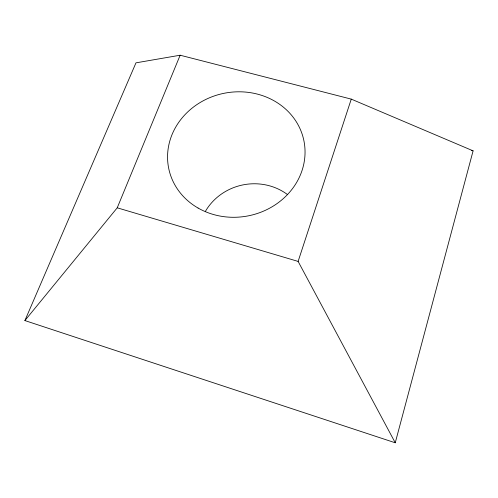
<?xml version="1.0" encoding="UTF-8"?>
<svg xmlns="http://www.w3.org/2000/svg" width="498" height="498" viewBox="0 0 498 498"><rect width="100%" height="100%" fill="white"/><g stroke="black" fill="none" stroke-linecap="round" stroke-linejoin="round"><path stroke-width="0.75" d="M395.25 442.784L473.1 150.85L351.264 99.121L180.151 55.216L135.979 62.841L24.9 320.569L395.25 442.784L298.115 261.413L117.235 207.815L24.9 320.569M298.115 261.413L351.264 99.121M117.235 207.815L180.151 55.216M471.594 150.452L473.1 150.85M205.537 211.121A54.699 51.506 -11.7 0 1 287.383 194.481M198.086 208.046A69.004 62.468 -11.7 0 0 304.901 156.185A69.004 62.468 -11.7 0 0 205.923 99.395A69.004 62.468 -11.7 0 0 198.086 208.046"/></g></svg>
